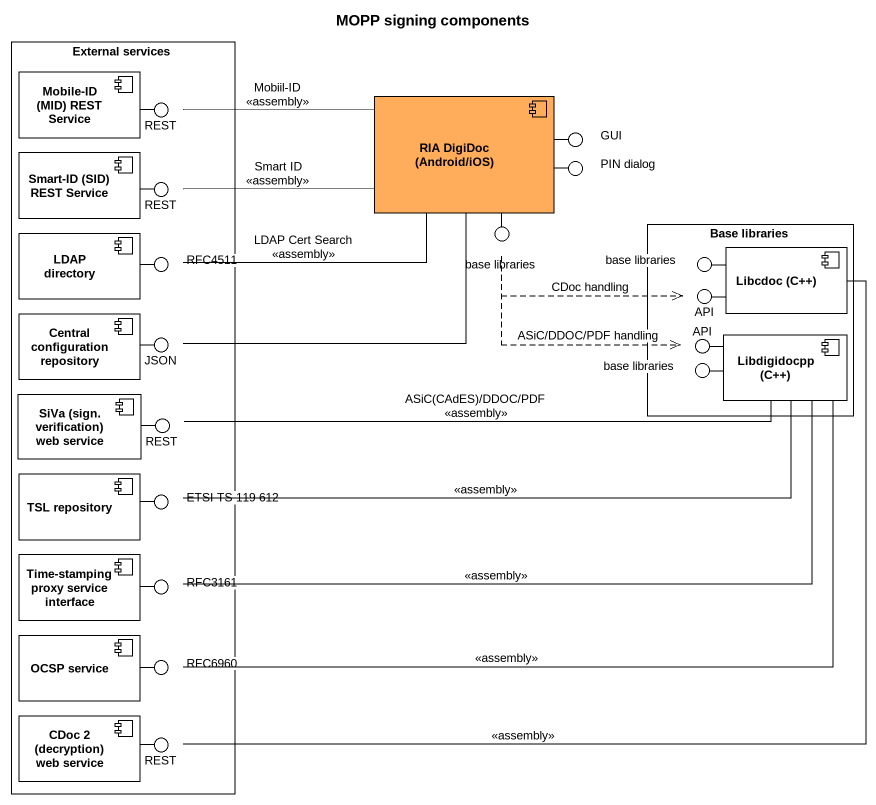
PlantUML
@startuml
title MOPP signing components
rectangle "External services" as External_services {
  component "Mobile-ID (MID) REST Service" as Mobile_ID_MID_REST_Service #FFFFFF
  component "Smart-ID (SID) REST Service" as Smart_ID_SID_REST_Service #FFFFFF
  component "LDAP directory" as LDAP_directory #FFFFFF
  component "Central configuration repository" as Central_configuration #FFFFFF
  component "SiVa (sign. verification) web service" as SiVa_sign_verification_web #FFFFFF
  component "TSL repository" as TSL_repository #FFFFFF
  component "Time-stamping proxy service interface" as Time_stamping_proxy_service #FFFFFF
  component "OCSP service" as OCSP_service #FFFFFF
  component "CDoc 2 (decryption) web service" as CDoc_2_decryption_web #FFFFFF
}
() REST
component "RIA DigiDoc (Android/iOS)" as RIA_DigiDoc_Android_iOS #FFAD5B
() GUI
() "REST" as REST_2
() "PIN dialog" as PIN_dialog
() "base libraries" as base_libraries
rectangle "Base libraries" as Base_libraries {
  component "Libcdoc (C++)" as Libcdoc_C #FFFFFF
  component "Libdigidocpp (C++)" as Libdigidocpp_C #FFFFFF
}
() RFC4511
() "base libraries" as base_libraries_2
() API
() "JSON" as JSON_
() "API" as API_2
() "base libraries" as base_libraries_3
() "REST" as REST_3
() "ETSI TS 119 612" as ETSI_TS_119_612
() RFC3161
() RFC6960
() "REST" as REST_4
Mobile_ID_MID_REST_Service -right- REST
RIA_DigiDoc_Android_iOS -right- GUI
Smart_ID_SID_REST_Service -right- REST_2
RIA_DigiDoc_Android_iOS -right- PIN_dialog
RIA_DigiDoc_Android_iOS -- base_libraries
LDAP_directory -right- RFC4511
Libcdoc_C -left- base_libraries_2
Libcdoc_C -left- API
Central_configuration -right- JSON_
Libdigidocpp_C -left- API_2
Libdigidocpp_C -left- base_libraries_3
SiVa_sign_verification_web -right- REST_3
TSL_repository -right- ETSI_TS_119_612
Time_stamping_proxy_service -right- RFC3161
OCSP_service -right- RFC6960
CDoc_2_decryption_web -right- REST_4
RIA_DigiDoc_Android_iOS -left- REST : Mobiil-ID\n<<assembly>>
RIA_DigiDoc_Android_iOS -left- REST_2 : Smart ID\n<<assembly>>
RIA_DigiDoc_Android_iOS -left- RFC4511 : LDAP Cert Search\n<<assembly>>
base_libraries .right.> API : CDoc handling
base_libraries .right.> API_2 : ASiC/DDOC/PDF handling
Libcdoc_C -- REST_4 : <<assembly>>
Libdigidocpp_C -left- REST_3 : ASiC(CAdES)/DDOC/PDF\n<<assembly>>
Libdigidocpp_C -left- ETSI_TS_119_612 : <<assembly>>
Libdigidocpp_C -left- RFC3161 : <<assembly>>
Libdigidocpp_C -left- RFC6960 : <<assembly>>
JSON_ -up- RIA_DigiDoc_Android_iOS
@enduml
